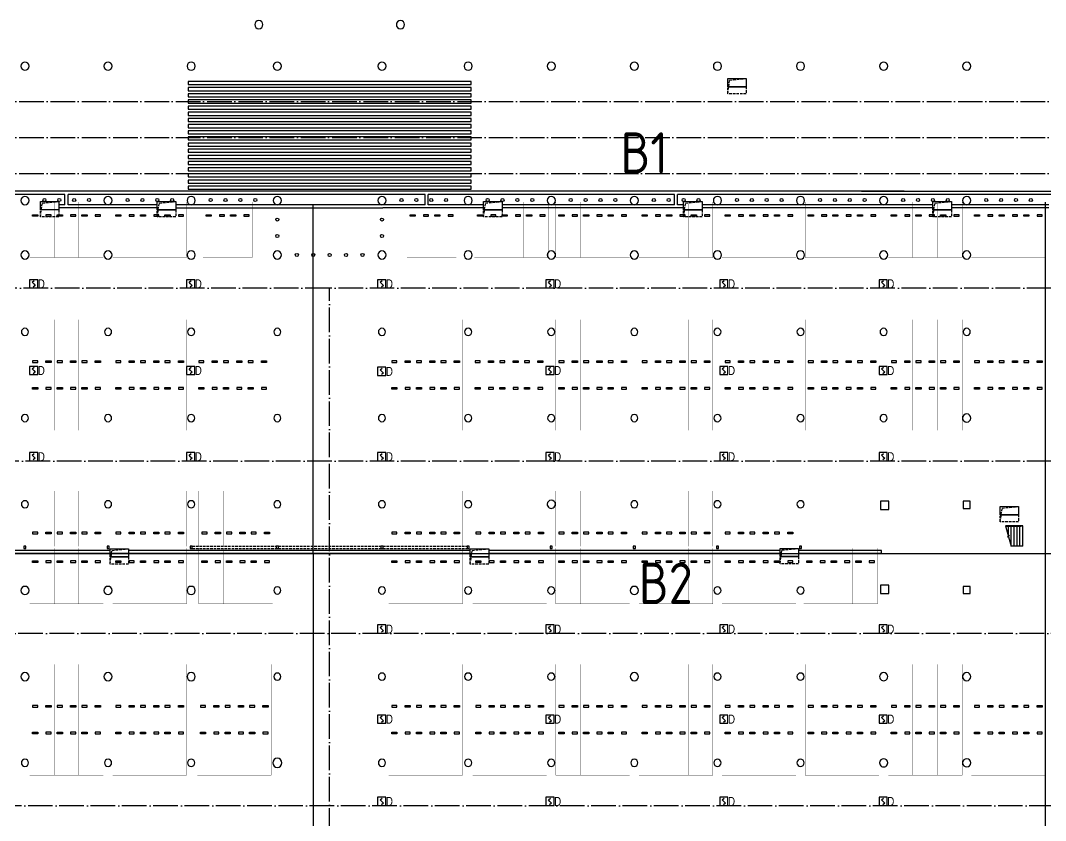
# Model space of a CAD drawing. Extents: x 3835738 to 4446688, y -234172 to 94826.
# Drawn here: x 4216773 to 4316685, y -149295 to -71322 of the extents above; entities that cross this region are included whole.
import ezdxf
from ezdxf.enums import TextEntityAlignment as Align

# ---------------------------------------------------------------- set-up
doc = ezdxf.new("R2010")
doc.units = 0
doc.header["$LTSCALE"] = 1000
doc.header["$MEASUREMENT"] = 0
doc.linetypes.add('ACAD_ISO04W100', pattern=[30.5, 24, -3, 0.5, -3])
doc.linetypes.add('DASH', pattern=[0.35, 0.25, -0.1])
for name, color, linetype in [('COLUMN', 8, 'Continuous'), ('e-填充', 8, 'Continuous'), ('EQUIP', 3, 'Continuous'), ('STAIR', 9, 'Continuous'), ('WIRE', 210, 'Continuous'), ('车位', 8, 'Continuous'), ('车挡石桩', 7, 'Continuous'), ('车道中心线', 8, 'Continuous'), ('防火卷帘', 9, 'DASH'), ('集水井', 8, 'Continuous')]:
    doc.layers.add(name, color=color, linetype=linetype)
doc.styles.add('_FSZK', font='FSZK.shx')
doc.styles.get("Standard").update_dxf_attribs({"font": 'gbenor.shx', "bigfont": 'gbcbig.shx'})

# ---------------------------------------------------------------- blocks, each defined once
blk = doc.blocks.new('chewei')
at = {"color": 8, "elevation": 0}
for points in [[(3112289, -494749), (3112434, -494749), (3112434, -495249), (3112289, -495249)], [(3112289, -496549), (3112434, -496549), (3112434, -496049), (3112289, -496049)]]:
    blk.add_lwpolyline(points, close=True, dxfattribs=at)
at = {"layer": '车位', "const_width": 10, "elevation": 0}
blk.add_lwpolyline([(3108261, -495649), (3108261, -494449), (3113661, -494449), (3113661, -496849), (3108261, -496849), (3108261, -495649)], dxfattribs=at)
blk = doc.blocks.new('_LINKPT1')
at = {"color": 0}
blk.add_line((0, 0), (0, 0), dxfattribs=at)
blk = doc.blocks.new('_I14YDH')
at = {"color": 0}
for p, q in [((0.5, 0.5), (-0.5, 0.5)), ((-0.5, 0.5), (-0.5, -0.5)), ((-0.2, 0.2), (0.05, 0.4)), ((0, 0), (-0.2, 0.2)), ((0, 0), (0.2, -0.2)), ((0.5, -0.5), (0.5, 0.5)), ((-0.5, -0.5), (0.5, -0.5)), ((0.2, -0.2), (-0.05, -0.4))]:
    blk.add_line(p, q, dxfattribs=at)
for p in [(-0.5, 0), (0, 0.5), (0.5, 0), (0, -0.5)]:
    blk.add_blockref('_LINKPT1', p, dxfattribs=at)
at = {"style": '_FSZK', "width": 0.8, "flags": 8}
blk.add_attdef('$TEXT$', text='', height=1.0938, dxfattribs=at).set_placement((0.9375, 0), align=Align.MIDDLE_CENTER)
at = {"color": 0, "width": 0.8, "flags": 9}
blk.add_attdef('A', (0, 0), '', height=0.00002, dxfattribs=at)

msp = doc.modelspace()

# ---------------------------------------------------------------- linework, layer by layer
at = {"layer": 'COLUMN'}
for p, q in [((4301407.8, -118172), (4300607.8, -118172)), ((4300607.8, -118172), (4300607.8, -118972)), ((4301407.8, -118972), (4301407.8, -118172)), ((4309357.8, -118172), (4308657.8, -118172)), ((4308657.8, -118172), (4308657.8, -118872)), ((4308657.8, -118872), (4309357.8, -118872)), ((4309357.8, -118872), (4309357.8, -118172)), ((4300607.8, -118972), (4301407.8, -118972)), ((4217307.8, -122572), (4217107.8, -122572)), ((4217107.8, -122572), (4217107.8, -122772)), ((4217107.8, -122772), (4217307.8, -122772)), ((4217307.8, -122772), (4217307.8, -122572)), ((4225407.8, -122572), (4225207.8, -122572)), ((4225207.8, -122572), (4225207.8, -122772)), ((4225207.8, -122772), (4225407.8, -122772)), ((4225407.8, -122772), (4225407.8, -122572)), ((4233507.8, -122572), (4233307.8, -122572)), ((4233307.8, -122572), (4233307.8, -122772)), ((4233307.8, -122772), (4233507.8, -122772)), ((4233507.8, -122772), (4233507.8, -122572)), ((4241907.8, -122572), (4241707.8, -122572)), ((4241707.8, -122572), (4241707.8, -122772)), ((4241707.8, -122772), (4241907.8, -122772)), ((4241907.8, -122772), (4241907.8, -122572)), ((4252107.8, -122572), (4251907.8, -122572)), ((4251907.8, -122572), (4251907.8, -122772)), ((4251907.8, -122772), (4252107.8, -122772)), ((4252107.8, -122772), (4252107.8, -122572)), ((4260507.8, -122572), (4260307.8, -122572)), ((4260307.8, -122572), (4260307.8, -122772)), ((4260307.8, -122772), (4260507.8, -122772)), ((4260507.8, -122772), (4260507.8, -122572)), ((4268607.8, -122572), (4268407.8, -122572)), ((4268407.8, -122572), (4268407.8, -122772)), ((4268407.8, -122772), (4268607.8, -122772)), ((4268607.8, -122772), (4268607.8, -122572)), ((4276707.8, -122572), (4276507.8, -122572)), ((4276507.8, -122572), (4276507.8, -122772)), ((4276507.8, -122772), (4276707.8, -122772)), ((4276707.8, -122772), (4276707.8, -122572)), ((4284807.8, -122572), (4284607.8, -122572)), ((4284607.8, -122572), (4284607.8, -122772)), ((4284607.8, -122772), (4284807.8, -122772)), ((4284807.8, -122772), (4284807.8, -122572)), ((4292907.8, -122572), (4292707.8, -122572)), ((4292707.8, -122572), (4292707.8, -122772)), ((4292707.8, -122772), (4292907.8, -122772)), ((4292907.8, -122772), (4292907.8, -122572)), ((4301407.8, -126372), (4300607.8, -126372)), ((4300607.8, -126372), (4300607.8, -127172)), ((4301407.8, -127172), (4301407.8, -126372)), ((4309357.8, -126472), (4308657.8, -126472)), ((4308657.8, -126472), (4308657.8, -127172)), ((4309357.8, -127172), (4309357.8, -126472)), ((4300607.8, -127172), (4301407.8, -127172)), ((4308657.8, -127172), (4309357.8, -127172))]:
    msp.add_line(p, q, dxfattribs=at)
for centre, radius, start, end in [((4240007.8, -71721.9), 400, 0, 180), ((4240007.8, -71721.9), 400, 180, 0), ((4253807.8, -71721.9), 400, 0, 180), ((4253807.8, -71721.9), 400, 180, 0), ((4217207.8, -75772), 400, 0, 180), ((4217207.8, -75772), 400, 180, 0), ((4225307.8, -75772), 400, 0, 180), ((4225307.8, -75772), 400, 180, 0), ((4233407.8, -75772), 400, 0, 180), ((4233407.8, -75772), 400, 180, 0), ((4241807.8, -75772), 400, 0, 180), ((4241807.8, -75772), 400, 180, 0), ((4252007.8, -75772), 400, 0, 180), ((4252007.8, -75772), 400, 180, 0), ((4260407.8, -75772), 400, 0, 180), ((4260407.8, -75772), 400, 180, 0), ((4268507.8, -75772), 400, 0, 180), ((4268507.8, -75772), 400, 180, 0), ((4276607.8, -75772), 400, 0, 180), ((4276607.8, -75772), 400, 180, 0), ((4284707.8, -75772), 400, 0, 180), ((4284707.8, -75772), 400, 180, 0), ((4292807.8, -75772), 400, 0, 180), ((4292807.8, -75772), 400, 180, 0), ((4300907.8, -75772), 400, 0, 180), ((4300907.8, -75772), 400, 180, 0), ((4309007.8, -75772), 400, 0, 180), ((4309007.8, -75772), 400, 180, 0), ((4217207.8, -88872), 400, 0, 180), ((4217207.8, -88872), 400, 180, 0), ((4225307.8, -88872), 400, 0, 180), ((4225307.8, -88872), 400, 180, 0), ((4233407.8, -88872), 400, 0, 180), ((4233407.8, -88872), 400, 180, 0), ((4241807.8, -88872), 400, 0, 180), ((4241807.8, -88872), 400, 180, 0), ((4252007.8, -88872), 400, 0, 180), ((4252007.8, -88872), 400, 180, 0), ((4260407.8, -88872), 400, 0, 180), ((4260407.8, -88872), 400, 180, 0), ((4268507.8, -88872), 400, 0, 180), ((4268507.8, -88872), 400, 180, 0), ((4276607.8, -88872), 400, 0, 180), ((4276607.8, -88872), 400, 180, 0), ((4284707.8, -88872), 400, 0, 180), ((4284707.8, -88872), 400, 180, 0), ((4292807.8, -88872), 400, 0, 180), ((4292807.8, -88872), 400, 180, 0), ((4300907.8, -88872), 400, 0, 180), ((4300907.8, -88872), 400, 180, 0), ((4309007.8, -88872), 400, 0, 180), ((4309007.8, -88872), 400, 180, 0), ((4217207.8, -94172), 400, 0, 180), ((4225307.8, -94172), 400, 0, 180), ((4233407.8, -94172), 400, 0, 180), ((4241807.8, -94172), 400, 0, 180), ((4252007.8, -94172), 400, 0, 180), ((4260407.8, -94172), 400, 0, 180), ((4268507.8, -94172), 400, 0, 180), ((4276607.8, -94172), 400, 0, 180), ((4284707.8, -94172), 400, 0, 180), ((4292807.8, -94172), 400, 0, 180), ((4300907.8, -94172), 400, 0, 180), ((4309007.8, -94172), 400, 0, 180), ((4217207.8, -94172), 400, 180, 0), ((4225307.8, -94172), 400, 180, 0), ((4233407.8, -94172), 400, 180, 0), ((4241807.8, -94172), 400, 180, 0), ((4252007.8, -94172), 400, 180, 0), ((4260407.8, -94172), 400, 180, 0), ((4268507.8, -94172), 400, 180, 0), ((4276607.8, -94172), 400, 180, 0), ((4284707.8, -94172), 400, 180, 0), ((4292807.8, -94172), 400, 180, 0), ((4300907.8, -94172), 400, 180, 0), ((4309007.8, -94172), 400, 180, 0), ((4217207.8, -101672), 350, 0, 180), ((4217207.8, -101672), 350, 180, 0), ((4225307.8, -101672), 350, 0, 180), ((4225307.8, -101672), 350, 180, 0), ((4233407.8, -101672), 350, 0, 180), ((4233407.8, -101672), 350, 180, 0), ((4241807.8, -101672), 350, 0, 180), ((4241807.8, -101672), 350, 180, 0), ((4252007.8, -101672), 350, 0, 180), ((4252007.8, -101672), 350, 180, 0), ((4260407.8, -101672), 350, 0, 180), ((4260407.8, -101672), 350, 180, 0), ((4268507.8, -101672), 350, 0, 180), ((4268507.8, -101672), 350, 180, 0), ((4276607.8, -101672), 350, 0, 180), ((4276607.8, -101672), 350, 180, 0), ((4284707.8, -101672), 350, 0, 180), ((4284707.8, -101672), 350, 180, 0), ((4292807.8, -101672), 350, 0, 180), ((4292807.8, -101672), 350, 180, 0), ((4300907.8, -101672), 350, 0, 180), ((4300907.8, -101672), 350, 180, 0), ((4309007.8, -101672), 350, 0, 180), ((4309007.8, -101672), 350, 180, 0), ((4217207.8, -110072), 350, 0, 180), ((4225307.8, -110072), 350, 0, 180), ((4233407.8, -110072), 350, 0, 180), ((4241807.8, -110072), 350, 0, 180), ((4252007.8, -110072), 350, 0, 180), ((4260407.8, -110072), 350, 0, 180), ((4268507.8, -110072), 350, 0, 180), ((4276607.8, -110072), 350, 0, 180), ((4284707.8, -110072), 350, 0, 180), ((4292807.8, -110072), 350, 0, 180), ((4300907.8, -110072), 350, 0, 180), ((4309007.8, -110072), 400, 0, 180), ((4217207.8, -110072), 350, 180, 0), ((4225307.8, -110072), 350, 180, 0), ((4233407.8, -110072), 350, 180, 0), ((4241807.8, -110072), 350, 180, 0), ((4252007.8, -110072), 350, 180, 0), ((4260407.8, -110072), 350, 180, 0), ((4268507.8, -110072), 350, 180, 0), ((4276607.8, -110072), 350, 180, 0), ((4284707.8, -110072), 350, 180, 0), ((4292807.8, -110072), 350, 180, 0), ((4300907.8, -110072), 350, 180, 0), ((4309007.8, -110072), 400, 180, 0), ((4217207.8, -118472), 350, 0, 180), ((4217207.8, -118472), 350, 180, 0), ((4225307.8, -118472), 350, 0, 180), ((4225307.8, -118472), 350, 180, 0), ((4233407.8, -118472), 350, 0, 180), ((4233407.8, -118472), 350, 180, 0), ((4241807.8, -118472), 350, 0, 180), ((4241807.8, -118472), 350, 180, 0), ((4252007.8, -118472), 350, 0, 180), ((4252007.8, -118472), 350, 180, 0), ((4260407.8, -118472), 350, 0, 180), ((4260407.8, -118472), 350, 180, 0), ((4268507.8, -118472), 400, 359.999835, 179.999835), ((4268507.8, -118472), 400, 179.999835, 359.999835), ((4276607.8, -118472), 350, 0, 180), ((4276607.8, -118472), 350, 180, 0), ((4284707.8, -118472), 350, 0, 180), ((4284707.8, -118472), 350, 180, 0), ((4292807.8, -118472), 350, 0, 180), ((4292807.8, -118472), 350, 180, 0), ((4217207.8, -126872), 400, 0, 180), ((4217207.8, -126872), 400, 180, 0), ((4225307.8, -126872), 400, 0, 180), ((4225307.8, -126872), 400, 180, 0), ((4233407.8, -126872), 400, 0, 180), ((4233407.8, -126872), 400, 180, 0), ((4241807.8, -126872), 350, 0, 180), ((4241807.8, -126872), 350, 180, 0), ((4252007.8, -126872), 350, 0, 180), ((4252007.8, -126872), 350, 180, 0), ((4260407.8, -126872), 350, 0, 180), ((4260407.8, -126872), 350, 180, 0), ((4268507.8, -126872), 350, 0, 180), ((4268507.8, -126872), 350, 180, 0), ((4276607.8, -126872), 400, 0, 180), ((4276607.8, -126872), 400, 180, 0), ((4284707.8, -126872), 350, 0, 180), ((4284707.8, -126872), 350, 180, 0), ((4292807.8, -126872), 350, 0, 180), ((4292807.8, -126872), 350, 180, 0), ((4217207.8, -135272), 400, 0, 180), ((4225307.8, -135272), 400, 0, 180), ((4233407.8, -135272), 400, 0, 180), ((4276607.8, -135272), 400, 0, 180), ((4300907.8, -135272), 400, 359.99997, 179.99997), ((4309007.8, -135272), 400, 0, 180), ((4217207.8, -135272), 400, 180, 0), ((4225307.8, -135272), 400, 180, 0), ((4233407.8, -135272), 400, 180, 0), ((4241807.8, -135272), 350, 0, 180), ((4241807.8, -135272), 350, 180, 0), ((4252007.8, -135272), 350, 0, 180), ((4252007.8, -135272), 350, 180, 0), ((4260407.8, -135272), 350, 0, 180), ((4260407.8, -135272), 350, 180, 0), ((4268507.8, -135272), 350, 0, 180), ((4268507.8, -135272), 350, 180, 0), ((4276607.8, -135272), 400, 180, 0), ((4284707.8, -135272), 350, 0, 180), ((4284707.8, -135272), 350, 180, 0), ((4292807.8, -135272), 350, 0, 180), ((4292807.8, -135272), 350, 180, 0), ((4300907.8, -135272), 400, 179.99997, 359.99997), ((4309007.8, -135272), 400, 180, 0), ((4217207.8, -143672), 350, 0, 180), ((4217207.8, -143672), 350, 180, 0), ((4225307.8, -143672), 350, 0, 180), ((4225307.8, -143672), 350, 180, 0), ((4233407.8, -143672), 350, 0, 180), ((4233407.8, -143672), 350, 180, 0), ((4241807.8, -143672), 450, 0, 180), ((4241807.8, -143672), 450, 180, 0), ((4252007.8, -143672), 350, 0, 180), ((4252007.8, -143672), 350, 180, 0), ((4260407.8, -143672), 350, 0, 180), ((4260407.8, -143672), 350, 180, 0), ((4268507.8, -143672), 350, 0, 180), ((4268507.8, -143672), 350, 180, 0), ((4276607.8, -143672), 350, 0, 180), ((4276607.8, -143672), 350, 180, 0), ((4284707.8, -143672), 350, 0, 180), ((4284707.8, -143672), 350, 180, 0), ((4292807.8, -143672), 350, 0, 180), ((4292807.8, -143672), 350, 180, 0), ((4300907.8, -143672), 400, 359.994574, 179.994574), ((4300907.8, -143672), 400, 179.994574, 359.994574), ((4309007.8, -143672), 400, 0, 180), ((4309007.8, -143672), 400, 180, 0)]:
    msp.add_arc(centre, radius, start, end, dxfattribs=at)
at = {"layer": 'e-填充'}
for points in [[(4233107.8, -77565.2), (4260707.8, -77565.2), (4260707.8, -77264.8), (4233107.8, -77264.8)], [(4233107.8, -78165.6), (4260707.8, -78165.6), (4260707.8, -77865.2), (4233107.8, -77865.2)], [(4233107.8, -78766), (4260707.8, -78766), (4260707.8, -78465.6), (4233107.8, -78465.6)], [(4233107.8, -79366.4), (4260707.8, -79366.4), (4260707.8, -79066), (4233107.8, -79066)], [(4233107.8, -79966.8), (4260707.8, -79966.8), (4260707.8, -79666.4), (4233107.8, -79666.4)], [(4233107.8, -80567.2), (4260707.8, -80567.2), (4260707.8, -80266.8), (4233107.8, -80266.8)], [(4233107.8, -81167.6), (4260707.8, -81167.6), (4260707.8, -80867.2), (4233107.8, -80867.2)], [(4233107.8, -81768), (4260707.8, -81768), (4260707.8, -81467.6), (4233107.8, -81467.6)], [(4233107.8, -82368.4), (4260707.8, -82368.4), (4260707.8, -82068), (4233107.8, -82068)], [(4233107.8, -82968.8), (4260707.8, -82968.8), (4260707.8, -82668.4), (4233107.8, -82668.4)], [(4233107.8, -83569.2), (4260707.8, -83569.2), (4260707.8, -83268.8), (4233107.8, -83268.8)], [(4233107.8, -84169.6), (4260707.8, -84169.6), (4260707.8, -83869.2), (4233107.8, -83869.2)], [(4233107.8, -84770), (4260707.8, -84770), (4260707.8, -84469.6), (4233107.8, -84469.6)], [(4233107.8, -85370.4), (4260707.8, -85370.4), (4260707.8, -85070), (4233107.8, -85070)], [(4233107.8, -85970.8), (4260707.8, -85970.8), (4260707.8, -85670.4), (4233107.8, -85670.4)], [(4233107.8, -86571.2), (4260707.8, -86571.2), (4260707.8, -86270.8), (4233107.8, -86270.8)], [(4233107.8, -87171.6), (4260707.8, -87171.6), (4260707.8, -86871.2), (4233107.8, -86871.2)], [(4233107.8, -87772), (4260707.8, -87772), (4260707.8, -87471.6), (4233107.8, -87471.6)]]:
    msp.add_lwpolyline(points, close=True, dxfattribs=at)
at = {"layer": 'STAIR'}
for p, q in [((4314327.8, -120572), (4312787.8, -120572)), ((4312787.8, -120572), (4313049, -121504.7)), ((4314327.8, -120572), (4312787.8, -120572)), ((4314327.8, -120632), (4312804.6, -120632)), ((4313067.8, -121504.5), (4313067.8, -120632)), ((4313347.8, -122572), (4313347.8, -120632)), ((4313627.8, -122572), (4313627.8, -120632)), ((4313907.8, -122572), (4313907.8, -120632)), ((4314187.8, -122572), (4314187.8, -120632)), ((4314467.8, -120572), (4314327.8, -120572)), ((4314327.8, -120632), (4314327.8, -120572)), ((4314467.8, -122572), (4314467.8, -120572)), ((4313184, -121503.2), (4312965.4, -121660)), ((4312965.4, -121660), (4313092, -121658.5)), ((4313049, -121504.7), (4313184, -121503.2)), ((4313067.8, -121658.8), (4313067.8, -121586.5)), ((4313092, -121658.5), (4313347.8, -122572)), ((4314467.8, -122572), (4313347.8, -122572))]:
    msp.add_line(p, q, dxfattribs=at)
at = {"layer": 'WIRE'}
for q in [(4245287.4, -89272), (4157957.8, -123272), (4245287.4, -204622)]:
    msp.add_line((4245287.4, -123272), q, dxfattribs=at)
for points in [[(4157671.6, -89272), (4157671.6, -123272), (4317457.8, -123272)], [(4316657.8, -89022), (4316657.8, -204622)]]:
    msp.add_lwpolyline(points, dxfattribs=at)
at = {"layer": '车挡石桩'}
for centre in [(4219107.8, -88822), (4220557.8, -88822), (4222007.8, -88822), (4223457.8, -88822), (4227207.8, -88822), (4228657.8, -88822), (4230107.8, -88822), (4231557.8, -88822), (4235307.8, -88822), (4236757.8, -88822), (4238207.8, -88822), (4239657.8, -88822), (4253907.8, -88822), (4255357.8, -88822), (4256807.8, -88822), (4258257.8, -88822), (4262307.8, -88822), (4263757.8, -88822), (4265207.8, -88822), (4266657.8, -88822), (4270407.8, -88822), (4271857.8, -88822), (4273307.8, -88822), (4274757.8, -88822), (4278507.8, -88822), (4279957.8, -88822), (4281407.8, -88822), (4282857.8, -88822), (4286607.8, -88822), (4288057.8, -88822), (4289507.8, -88822), (4290957.8, -88822), (4294707.8, -88822), (4296157.8, -88822), (4297607.8, -88822), (4299057.8, -88822), (4302807.8, -88822), (4304257.8, -88822), (4305707.8, -88822), (4307157.8, -88822), (4310907.8, -88822), (4312357.8, -88822), (4313807.8, -88822), (4315257.8, -88822), (4241807.8, -90722), (4252007.8, -90722), (4241807.8, -92322), (4252007.8, -92322), (4243707.8, -94172), (4245307.8, -94172), (4246907.8, -94172), (4248507.8, -94172), (4250107.8, -94172)]:
    msp.add_circle(centre, 150, dxfattribs=at)
at = {"layer": '车道中心线', "linetype": 'ACAD_ISO04W100', "ltscale": 0.1}
for p, q in [((4125157.7, -79223), (4365757.8, -79223.4)), ((4125157.7, -82723), (4365757.8, -82723.4)), ((4125157.7, -86223), (4365757.8, -86223.4)), ((4246907.8, -97422), (4161957.8, -97422)), ((4246907.8, -220641), (4246907.8, -97422)), ((4338608.3, -97422), (4246907.8, -97422)), ((4338608.3, -114272), (4157582.8, -114272)), ((4401957.8, -131072), (4157582.8, -131072)), ((4405957.8, -147872), (4095757.8, -147872))]:
    msp.add_line(p, q, dxfattribs=at)
at = {"layer": '防火卷帘'}
for p, q in [((4233507.8, -122572), (4241707.8, -122572)), ((4233507.8, -122772), (4241707.8, -122772)), ((4241907.8, -122572), (4251907.8, -122572)), ((4241907.8, -122772), (4251907.8, -122772)), ((4252107.8, -122572), (4260307.8, -122572)), ((4252107.8, -122772), (4260307.8, -122772))]:
    msp.add_line(p, q, dxfattribs=at)
at = {"layer": '集水井', "linetype": 'DASH'}
for p, q in [((4285707.8, -78473.4), (4285893.8, -77126.8)), ((4285893.8, -77126.8), (4287508.1, -76973.4)), ((4218707.3, -90472), (4218893.2, -89125.4)), ((4218893.2, -89125.4), (4220507.5, -88972)), ((4230107.8, -90472), (4230293.8, -89125.4)), ((4230293.8, -89125.4), (4231908.1, -88972)), ((4261907.5, -90472), (4262093.5, -89125.4)), ((4262093.5, -89125.4), (4263707.8, -88972)), ((4281407.3, -90472), (4281593.2, -89125.4)), ((4281593.2, -89125.4), (4283207.5, -88972)), ((4305707.3, -90472), (4305893.2, -89125.4)), ((4305893.2, -89125.4), (4307507.5, -88972)), ((4312269.4, -120191), (4312455.3, -118844.3)), ((4312455.3, -118844.3), (4314069.6, -118691)), ((4225693.5, -122962.6), (4227307.8, -122809.2)), ((4260793.5, -122962.6), (4262407.8, -122809.2)), ((4290993.2, -122925.6), (4292607.6, -122772.2)), ((4225507.6, -124309.2), (4225693.5, -122962.6)), ((4260607.6, -124309.2), (4260793.5, -122962.6)), ((4290807.3, -124272.2), (4290993.2, -122925.6))]:
    msp.add_line(p, q, dxfattribs=at)
at = {"layer": '集水井'}
for p, q in [((4285707.8, -77773.4), (4287508.1, -77773.4)), ((4302907.6, -87972), (4190907.6, -87972)), ((4221107.6, -88272), (4190907.6, -88272)), ((4221107.6, -89272), (4221107.6, -88272)), ((4221407.6, -89272), (4221407.6, -88272)), ((4256207.6, -88272), (4221407.6, -88272)), ((4256207.6, -89272), (4256207.6, -88272)), ((4256507.6, -89272), (4256507.6, -88272)), ((4280507.6, -88272), (4256507.6, -88272)), ((4280507.6, -89272), (4280507.6, -88272)), ((4280807.6, -89272), (4280807.6, -88272)), ((4302907.6, -88272), (4280807.6, -88272)), ((4365753.3, -87972.3), (4298765.7, -87972.3)), ((4321003.3, -88272.3), (4298765.7, -88272.3)), ((4221107.6, -89272), (4220507.5, -89272)), ((4230107.8, -89572), (4220507.5, -89572)), ((4230107.8, -89272), (4221407.6, -89272)), ((4230107.8, -89772), (4231908.1, -89772)), ((4252107.6, -89272), (4231908.1, -89272)), ((4231908.1, -89572), (4252107.6, -89572)), ((4256207.6, -89272), (4252107.6, -89272)), ((4260277.8, -89572), (4252107.6, -89572)), ((4261907.5, -89272), (4256507.6, -89272)), ((4261907.5, -89572), (4260277.8, -89572)), ((4261907.5, -89772), (4263707.8, -89772)), ((4280507.6, -89272), (4263707.8, -89272)), ((4281407.3, -89572), (4263707.8, -89572)), ((4281407.3, -89272), (4280807.6, -89272)), ((4281407.3, -89772), (4283207.5, -89772)), ((4302907.6, -89272), (4283207.5, -89272)), ((4284567.1, -89572), (4283207.5, -89572)), ((4302907.6, -89572), (4284567.1, -89572)), ((4305707.3, -89272.3), (4298765.7, -89272.3)), ((4305707.3, -89572.3), (4298765.7, -89572.3)), ((4305707.3, -89772), (4307507.5, -89772)), ((4317003.3, -89272.3), (4307507.5, -89272.3)), ((4317003.3, -89572.3), (4307507.5, -89572.3)), ((4312269.4, -119491), (4314069.6, -119491)), ((4225507.6, -122972), (4201007.6, -122972)), ((4225507.6, -123272), (4201007.6, -123272)), ((4225507.6, -123609.2), (4227307.8, -123609.2)), ((4260607.6, -122972), (4227307.8, -122972)), ((4260607.6, -123272), (4227307.8, -123272)), ((4260607.6, -123609.2), (4262407.8, -123609.2)), ((4290807.3, -122972), (4262407.8, -122972)), ((4290807.3, -123272), (4262407.8, -123272)), ((4290807.3, -123572.2), (4292607.6, -123572.2)), ((4300707.6, -122972), (4292607.6, -122972)), ((4300707.6, -123272), (4292607.6, -123272)), ((4300707.6, -123272), (4300707.6, -122972))]:
    msp.add_line(p, q, dxfattribs=at)
for points in [[(4285707.8, -76973.4), (4287508.1, -76973.4), (4287508.1, -77773.4), (4285707.8, -77773.4)], [(4218707.3, -88972), (4220507.5, -88972), (4220507.5, -89772), (4218707.3, -89772)], [(4230107.8, -88972), (4231908.1, -88972), (4231908.1, -89772), (4230107.8, -89772)], [(4261907.5, -88972), (4263707.8, -88972), (4263707.8, -89772), (4261907.5, -89772)], [(4281407.3, -88972), (4283207.5, -88972), (4283207.5, -89772), (4281407.3, -89772)], [(4305707.3, -88972), (4307507.5, -88972), (4307507.5, -89772), (4305707.3, -89772)], [(4312269.4, -118691), (4314069.6, -118691), (4314069.6, -119491), (4312269.4, -119491)], [(4225507.6, -122809.2), (4227307.8, -122809.2), (4227307.8, -123609.2), (4225507.6, -123609.2)], [(4260607.6, -122809.2), (4262407.8, -122809.2), (4262407.8, -123609.2), (4260607.6, -123609.2)], [(4290807.3, -122772.2), (4292607.6, -122772.2), (4292607.6, -123572.2), (4290807.3, -123572.2)]]:
    msp.add_lwpolyline(points, close=True, dxfattribs=at)
at = {"layer": '集水井', "linetype": 'DASH'}
for points in [[(4287508.1, -77773.4), (4287508.1, -78473.4), (4285707.8, -78473.4), (4285707.8, -77773.4), (4285707.8, -77773.4)], [(4220507.5, -89772), (4220507.5, -90472), (4218707.3, -90472), (4218707.3, -89772), (4218707.3, -89772)], [(4231908.1, -89772), (4231908.1, -90472), (4230107.8, -90472), (4230107.8, -89772), (4230107.8, -89772)], [(4263707.8, -89772), (4263707.8, -90472), (4261907.5, -90472), (4261907.5, -89772), (4261907.5, -89772)], [(4283207.5, -89772), (4283207.5, -90472), (4281407.3, -90472), (4281407.3, -89772), (4281407.3, -89772)], [(4307507.5, -89772), (4307507.5, -90472), (4305707.3, -90472), (4305707.3, -89772), (4305707.3, -89772)], [(4314069.6, -119491), (4314069.6, -120191), (4312269.4, -120191), (4312269.4, -119491), (4312269.4, -119491)], [(4227307.8, -123609.2), (4227307.8, -124309.2), (4225507.6, -124309.2), (4225507.6, -123609.2), (4225507.6, -123609.2)], [(4262407.8, -123609.2), (4262407.8, -124309.2), (4260607.6, -124309.2), (4260607.6, -123609.2), (4260607.6, -123609.2)], [(4292607.6, -123572.2), (4292607.6, -124272.2), (4290807.3, -124272.2), (4290807.3, -123572.2), (4290807.3, -123572.2)]]:
    msp.add_lwpolyline(points, dxfattribs=at)

# ---------------------------------------------------------------- block references
at = {"layer": 'EQUIP', "xscale": 800, "yscale": 800, "zscale": 800}
for p in [(4218057.8, -96984.5), (4233357.8, -96984.5), (4251985.5, -96984.5), (4268385.7, -96984.5), (4285335.7, -96984.5), (4300857.8, -96984.5), (4218057.8, -105434.5), (4233357.8, -105434.5), (4251985.5, -105520.5), (4268385.7, -105434.5), (4285335.7, -105434.5), (4300857.8, -105434.5), (4218057.8, -113834.5), (4233357.8, -113834.5), (4251985.5, -113834.5), (4268385.7, -113834.5), (4285335.7, -113834.5), (4300857.8, -113834.5), (4251985.5, -130634.5), (4268385.7, -130634.5), (4285335.7, -130634.5), (4300857.8, -130634.5), (4251985.5, -139413), (4268385.7, -139413), (4285335.7, -139413), (4300857.8, -139413), (4251985.5, -147434.5), (4268385.7, -147434.5), (4285335.7, -147434.5), (4300857.8, -147434.5)]:
    msp.add_blockref('_I14YDH', p, dxfattribs=at).add_auto_attribs({'$TEXT$': 'D'})
at = {"layer": '车位'}
for p, rotation in [((3723208.8, -3202683.2, 0), 90), ((3725608.8, -3202683.2, 0), 90), ((3728008.8, -3202683.2, 0), 90), ((3731308.8, -3202683.2, 0), 90), ((3733708.8, -3202683.2, 0), 90), ((3736108.8, -3202683.2, 0), 90), ((3740108.8, -3202683.2, 0), 90), ((3760008.8, -3202683.2, 0), 90), ((3762408.8, -3202683.2, 0), 90), ((3766558.8, -3202683.2, 0), 90), ((3768958.8, -3202683.2, 0), 90), ((3771358.8, -3202683.2, 0), 90), ((3774508.8, -3202683.2, 0), 90), ((3776908.8, -3202683.2, 0), 90), ((3779308.8, -3202683.2, 0), 90), ((3782608.8, -3202683.2, 0), 90), ((3785008.8, -3202683.2, 0), 90), ((3787408.8, -3202683.2, 0), 90), ((3790708.8, -3202683.2, 0), 90), ((3793108.8, -3202683.2, 0), 90), ((3795508.8, -3202683.2, 0), 90), ((3798808.8, -3202683.2, 0), 90), ((3801208.8, -3202683.2, 0), 90), ((3803608.8, -3202683.2, 0), 90), ((3806908.8, -3202683.2, 0), 90), ((3809308.8, -3202683.2, 0), 90), ((3811708.8, -3202683.2, 0), 90), ((3815008.8, -3202683.2, 0), 90), ((3817408.8, -3202683.2, 0), 90), ((3819808.8, -3202683.2, 0), 90), ((4714506.9, 3007789.1, 0), 270), ((4716906.9, 3007789.1, 0), 270), ((4719306.9, 3007789.1, 0), 270), ((4722606.9, 3007789.1, 0), 270), ((4725006.9, 3007789.1, 0), 270), ((4727406.9, 3007789.1, 0), 270), ((4730706.9, 3007789.1, 0), 270), ((4733106.9, 3007789.1, 0), 270), ((4735506.9, 3007789.1, 0), 270), ((4749506.9, 3007789.1, 0), 270), ((4751906.9, 3007789.1, 0), 270), ((4754306.9, 3007789.1, 0), 270), ((4757634.7, 3007789.1, 0), 270), ((4760034.7, 3007789.1, 0), 270), ((4762434.7, 3007789.1, 0), 270), ((4765806.9, 3007790.4, 0), 270), ((4768206.9, 3007790.4, 0), 270), ((4770606.9, 3007790.4, 0), 270), ((4773906.9, 3007789.1, 0), 270), ((4776306.9, 3007789.1, 0), 270), ((4778706.9, 3007789.1, 0), 270), ((4782006.9, 3007789.1, 0), 270), ((4784406.9, 3007789.1, 0), 270), ((4786806.9, 3007789.1, 0), 270), ((4790106.9, 3007789.1, 0), 270), ((4792506.9, 3007789.1, 0), 270), ((4794906.9, 3007789.1, 0), 270), ((4798206.9, 3007789.1, 0), 270), ((4800606.9, 3007789.1, 0), 270), ((4803006.9, 3007789.1, 0), 270), ((4806306.9, 3007789.1, 0), 270), ((4808706.9, 3007789.1, 0), 270), ((4811106.9, 3007789.1, 0), 270), ((3723208.8, -3219533.2, 0), 90), ((3725608.8, -3219533.2, 0), 90), ((3728008.8, -3219533.2, 0), 90), ((3731308.8, -3219533.2, 0), 90), ((3733708.8, -3219533.2, 0), 90), ((3736108.8, -3219533.2, 0), 90), ((3739408.8, -3219533.2, 0), 90), ((3741808.8, -3219533.2, 0), 90), ((3744208.8, -3219533.2, 0), 90), ((3758208.8, -3219533.2, 0), 90), ((3760608.8, -3219533.2, 0), 90), ((3763008.8, -3219533.2, 0), 90), ((3766336.6, -3219533.2, 0), 90), ((3768736.6, -3219533.2, 0), 90), ((3771136.6, -3219533.2, 0), 90), ((3774508.8, -3219533.2, 0), 90), ((3776908.8, -3219533.2, 0), 90), ((3779308.8, -3219533.2, 0), 90), ((3782608.8, -3219533.2, 0), 90), ((3785008.8, -3219533.2, 0), 90), ((3787408.8, -3219533.2, 0), 90), ((3790708.8, -3219533.2, 0), 90), ((3793108.8, -3219533.2, 0), 90), ((3795508.8, -3219533.2, 0), 90), ((3798808.8, -3219533.2, 0), 90), ((3801208.8, -3219533.2, 0), 90), ((3803608.8, -3219533.2, 0), 90), ((3806908.8, -3219533.2, 0), 90), ((3809308.8, -3219533.2, 0), 90), ((3811708.8, -3219533.2, 0), 90), ((3815008.8, -3219533.2, 0), 90), ((3817408.8, -3219533.2, 0), 90), ((3819808.8, -3219533.2, 0), 90), ((4714506.9, 2991089.1, 0), 270), ((4716906.9, 2991089.1, 0), 270), ((4719306.9, 2991089.1, 0), 270), ((4722606.9, 2991089.1, 0), 270), ((4725006.9, 2991089.1, 0), 270), ((4727406.9, 2991089.1, 0), 270), ((4731006.9, 2991089.1, 0), 270), ((4733406.9, 2991089.1, 0), 270), ((4735806.9, 2991089.1, 0), 270), ((4749506.9, 2991089.1, 0), 270), ((4751906.9, 2991089.1, 0), 270), ((4754306.9, 2991089.1, 0), 270), ((4757706.9, 2991089.1, 0), 270), ((4760106.9, 2991089.1, 0), 270), ((4762506.9, 2991089.1, 0), 270), ((4765806.9, 2991089.1, 0), 270), ((4768206.9, 2991089.1, 0), 270), ((4770606.9, 2991089.1, 0), 270), ((4773906.9, 2991089.1, 0), 270), ((4776306.9, 2991089.1, 0), 270), ((4778706.9, 2991089.1, 0), 270), ((4782006.9, 2991089.1, 0), 270), ((4784406.9, 2991089.1, 0), 270), ((4786806.9, 2991089.1, 0), 270), ((3723208.8, -3236433.2, 0), 90), ((3725608.8, -3236433.2, 0), 90), ((3728008.8, -3236433.2, 0), 90), ((3731308.8, -3236433.2, 0), 90), ((3733708.8, -3236433.2, 0), 90), ((3736108.8, -3236433.2, 0), 90), ((3739708.8, -3236433.2, 0), 90), ((3742108.8, -3236433.2, 0), 90), ((3744508.8, -3236433.2, 0), 90), ((3758208.8, -3236433.2, 0), 90), ((3760608.8, -3236433.2, 0), 90), ((3763008.8, -3236433.2, 0), 90), ((3766408.8, -3236433.2, 0), 90), ((3768808.8, -3236433.2, 0), 90), ((3771208.8, -3236433.2, 0), 90), ((3774508.8, -3236433.2, 0), 90), ((3776908.8, -3236433.2, 0), 90), ((3779308.8, -3236433.2, 0), 90), ((3782608.8, -3236433.2, 0), 90), ((3785008.8, -3236433.2, 0), 90), ((3787408.8, -3236433.2, 0), 90), ((3790708.8, -3236433.2, 0), 90), ((3793108.8, -3236433.2, 0), 90), ((3795508.8, -3236433.2, 0), 90), ((3798658.8, -3236433.2, 0), 90), ((3801058.8, -3236433.2, 0), 90), ((3803458.8, -3236433.2, 0), 90), ((4714506.9, 2974189.1, 0), 270), ((4716906.9, 2974189.1, 0), 270), ((4719306.9, 2974189.1, 0), 270), ((4722606.9, 2974189.1, 0), 270), ((4725006.9, 2974189.1, 0), 270), ((4727406.9, 2974189.1, 0), 270), ((4730856.9, 2974189.1, 0), 270), ((4733256.9, 2974189.1, 0), 270), ((4735656.9, 2974189.1, 0), 270), ((4749506.9, 2974189.1, 0), 270), ((4751906.9, 2974189.1, 0), 270), ((4754306.9, 2974189.1, 0), 270), ((4757706.9, 2974189.1, 0), 270), ((4760106.9, 2974189.1, 0), 270), ((4762506.9, 2974189.1, 0), 270), ((4765806.9, 2974189.1, 0), 270), ((4768206.9, 2974189.1, 0), 270), ((4770606.9, 2974189.1, 0), 270), ((4773906.9, 2974189.1, 0), 270), ((4776306.9, 2974189.1, 0), 270), ((4778706.9, 2974189.1, 0), 270), ((4782006.9, 2974189.1, 0), 270), ((4784406.9, 2974189.1, 0), 270), ((4786806.9, 2974189.1, 0), 270), ((4790106.9, 2974189.1, 0), 270), ((4792506.9, 2974189.1, 0), 270), ((4794906.9, 2974189.1, 0), 270), ((4798206.9, 2974189.1, 0), 270), ((4800606.9, 2974189.1, 0), 270), ((4803006.9, 2974189.1, 0), 270), ((4806306.9, 2974189.1, 0), 270), ((4808706.9, 2974189.1, 0), 270), ((4811106.9, 2974189.1, 0), 270), ((3723208.8, -3253133.2, 0), 90), ((3725608.8, -3253133.2, 0), 90), ((3728008.8, -3253133.2, 0), 90), ((3731308.8, -3253133.2, 0), 90), ((3733708.8, -3253133.2, 0), 90), ((3736108.8, -3253133.2, 0), 90), ((3739558.8, -3253133.2, 0), 90), ((3741958.8, -3253133.2, 0), 90), ((3744358.8, -3253133.2, 0), 90), ((3758208.8, -3253133.2, 0), 90), ((3760608.8, -3253133.2, 0), 90), ((3763008.8, -3253133.2, 0), 90), ((3766408.8, -3253133.2, 0), 90), ((3768808.8, -3253133.2, 0), 90), ((3771208.8, -3253133.2, 0), 90), ((3774508.8, -3253133.2, 0), 90), ((3776908.8, -3253133.2, 0), 90), ((3779308.8, -3253133.2, 0), 90), ((3782608.8, -3253133.2, 0), 90), ((3785008.8, -3253133.2, 0), 90), ((3787408.8, -3253133.2, 0), 90), ((3790708.8, -3253133.2, 0), 90), ((3793108.8, -3253133.2, 0), 90), ((3795508.8, -3253133.2, 0), 90), ((3798808.8, -3253133.2, 0), 90), ((3801208.8, -3253133.2, 0), 90), ((3803608.8, -3253133.2, 0), 90), ((3806908.8, -3253133.2, 0), 90), ((3809308.8, -3253133.2, 0), 90), ((3811708.8, -3253133.2, 0), 90), ((3815008.8, -3253133.2, 0), 90), ((3817408.8, -3253133.2, 0), 90), ((3819808.8, -3253133.2, 0), 90)]:
    msp.add_blockref('chewei', p, dxfattribs=dict(at, rotation=rotation))
at = {"layer": '车位', "xscale": -1, "rotation": 270}
msp.add_blockref('chewei', (4733806.9, -3202683.2, 0), dxfattribs=at)

# ---------------------------------------------------------------- texts
at = {"layer": 'WIRE'}
for s, p in [('B1', (4275270.4, -86223.3)), ('B2', (4277057.8, -128172))]:
    msp.add_text(s, height=4000, dxfattribs=at).set_placement(p)

doc.saveas('drawing.dxf')
